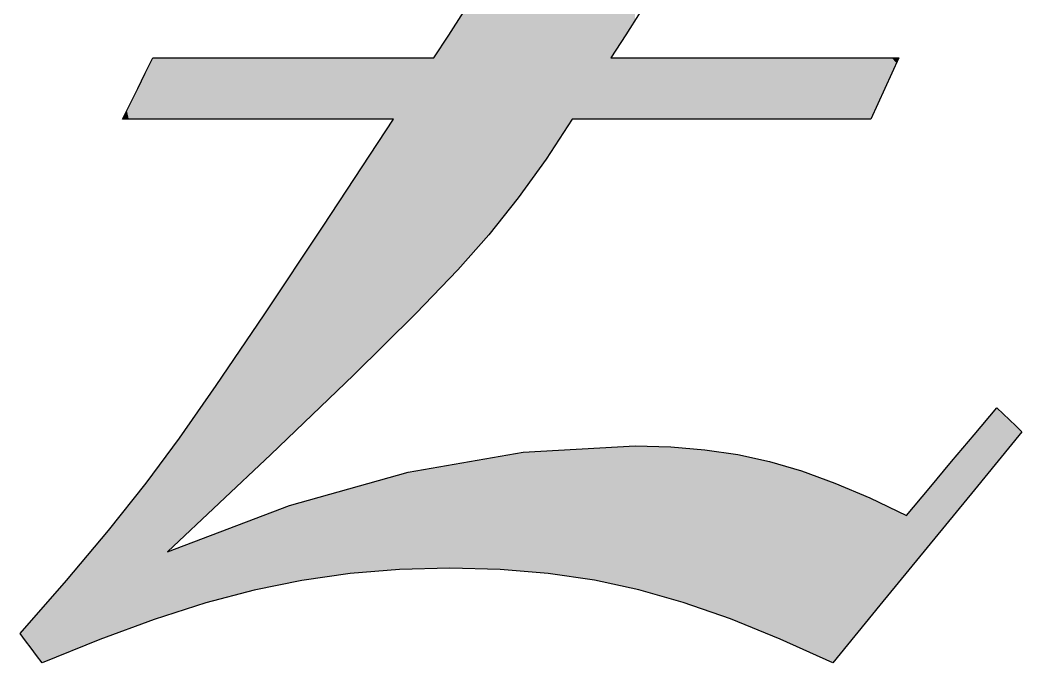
# Model space of a CAD drawing. Extents: x 71.7 to 141.5, y 142.1 to 180.9.
# Drawn here: x 103.2 to 114.95, y 166.09 to 173.63 of the extents above; entities that cross this region are included whole.
import ezdxf

# ---------------------------------------------------------------- set-up
doc = ezdxf.new("R2010")
doc.units = 0
doc.layers.add('SVG8', color=7, linetype='CONTINUOUS')

# ---------------------------------------------------------------- blocks, each defined once
blk = doc.blocks.new('*U4')
at = {"layer": 'SVG8', "color": 7}
for points in [[(110.379, 173.583), (110.302, 176.424), (110.379, 176.51)], [(110.379, 173.583), (110.379, 176.51), (110.412, 173.634)], [(110.3, 173.457), (110.125, 176.208), (110.3, 176.422)], [(110.302, 173.46), (110.3, 176.422), (110.302, 176.424)], [(110.3, 173.457), (110.3, 176.422), (110.302, 173.46)], [(110.302, 173.46), (110.302, 176.424), (110.379, 173.583)], [(110.125, 172.469), (109.964, 176.012), (110.125, 176.208)], [(110.125, 173.192), (110.125, 176.208), (110.3, 173.457)], [(109.964, 172.469), (109.935, 175.976), (109.964, 176.012)], [(109.964, 172.469), (109.964, 176.012), (110.125, 172.469)], [(109.934, 172.469), (109.804, 175.801), (109.934, 175.975)], [(109.935, 172.469), (109.934, 175.975), (109.935, 175.976)], [(109.934, 172.469), (109.934, 175.975), (109.935, 172.469)], [(109.935, 172.469), (109.935, 175.976), (109.964, 172.469)], [(109.804, 172.469), (109.675, 175.629), (109.804, 175.801)], [(109.804, 172.469), (109.804, 175.801), (109.934, 172.469)], [(109.675, 172.469), (109.581, 175.504), (109.675, 175.629)], [(109.675, 172.469), (109.675, 175.629), (109.804, 172.469)], [(109.581, 172.327), (109.47, 175.341), (109.581, 175.504)], [(109.581, 172.327), (109.581, 175.504), (109.675, 172.469)], [(109.47, 172.157), (109.393, 175.228), (109.47, 175.341)], [(109.47, 172.157), (109.47, 175.341), (109.581, 172.327)], [(109.367, 172), (109.242, 175.008), (109.367, 175.19)], [(109.393, 172.039), (109.367, 175.19), (109.393, 175.228)], [(109.367, 172), (109.367, 175.19), (109.393, 172.039)], [(109.393, 172.039), (109.393, 175.228), (109.47, 172.157)], [(108.749, 171.184), (108.749, 175.008), (108.828, 171.282)], [(108.828, 171.282), (108.749, 175.008), (108.828, 175.008)], [(108.828, 171.282), (108.828, 175.008), (108.981, 171.475)], [(108.981, 171.475), (108.828, 175.008), (108.981, 175.008)], [(108.981, 171.475), (108.981, 175.008), (109.04, 171.549)], [(109.04, 171.549), (108.981, 175.008), (109.04, 175.008)], [(109.04, 171.549), (109.04, 175.008), (109.1, 171.632)], [(109.1, 171.632), (109.04, 175.008), (109.1, 175.008)], [(109.1, 171.632), (109.1, 175.008), (109.212, 171.787)], [(109.212, 171.787), (109.1, 175.008), (109.212, 175.008)], [(109.212, 171.787), (109.212, 175.008), (109.242, 171.828)], [(109.242, 171.828), (109.212, 175.008), (109.242, 175.008)], [(109.242, 171.828), (109.242, 175.008), (109.367, 172)], [(108.749, 171.184), (108.695, 174.174), (108.749, 174.256)], [(108.695, 171.116), (108.605, 174.037), (108.695, 174.174)], [(108.695, 171.116), (108.695, 174.174), (108.749, 171.184)], [(108.575, 170.979), (108.498, 173.873), (108.575, 173.99)], [(108.605, 171.013), (108.575, 173.99), (108.605, 174.037)], [(108.575, 170.979), (108.575, 173.99), (108.605, 171.013)], [(108.605, 171.013), (108.605, 174.037), (108.695, 171.116)], [(108.498, 170.892), (108.4, 173.724), (108.498, 173.873)], [(108.498, 170.892), (108.498, 173.873), (108.575, 170.979)], [(108.4, 170.78), (108.341, 173.633), (108.4, 173.724)], [(108.4, 170.78), (108.4, 173.724), (108.498, 170.892)], [(108.332, 170.702), (108.239, 173.479), (108.332, 173.619)], [(108.341, 170.712), (108.332, 173.619), (108.341, 173.633)], [(108.332, 170.702), (108.332, 173.619), (108.341, 170.712)], [(108.341, 170.712), (108.341, 173.633), (108.4, 170.78)], [(108.226, 170.592), (108.126, 173.307), (108.226, 173.458)], [(108.239, 170.607), (108.226, 173.458), (108.239, 173.479)], [(108.226, 170.592), (108.226, 173.458), (108.239, 170.607)], [(108.239, 170.607), (108.239, 173.479), (108.332, 170.702)], [(108.126, 170.49), (108.051, 173.192), (108.126, 173.307)], [(108.126, 170.49), (108.126, 173.307), (108.226, 170.592)], [(104.757, 172.469), (104.68, 173.035), (104.757, 173.192)], [(104.757, 172.469), (104.757, 173.192), (104.773, 172.469)], [(104.773, 172.469), (104.757, 173.192), (104.773, 173.192)], [(104.773, 172.469), (104.773, 173.192), (104.78, 172.469)], [(104.78, 172.469), (104.773, 173.192), (104.78, 173.192)], [(104.78, 172.469), (104.78, 173.192), (104.93, 172.469)], [(104.93, 172.469), (104.78, 173.192), (104.93, 173.192)], [(104.93, 172.469), (104.93, 173.192), (105.069, 172.469)], [(105.069, 172.469), (104.93, 173.192), (105.069, 173.192)], [(105.069, 172.469), (105.069, 173.192), (105.071, 172.469)], [(105.071, 172.469), (105.069, 173.192), (105.071, 173.192)], [(105.071, 172.469), (105.071, 173.192), (105.085, 172.469)], [(105.085, 172.469), (105.071, 173.192), (105.085, 173.192)], [(105.085, 172.469), (105.085, 173.192), (105.195, 172.469)], [(105.195, 172.469), (105.085, 173.192), (105.195, 173.192)], [(105.195, 172.469), (105.195, 173.192), (105.27, 172.469)], [(105.27, 172.469), (105.195, 173.192), (105.27, 173.192)], [(105.27, 172.469), (105.27, 173.192), (105.361, 172.469)], [(105.361, 172.469), (105.27, 173.192), (105.361, 173.192)], [(105.361, 172.469), (105.361, 173.192), (105.377, 172.469)], [(105.377, 172.469), (105.361, 173.192), (105.377, 173.192)], [(105.377, 172.469), (105.377, 173.192), (105.391, 172.469)], [(105.391, 172.469), (105.377, 173.192), (105.391, 173.192)], [(105.391, 172.469), (105.391, 173.192), (105.453, 172.469)], [(105.453, 172.469), (105.391, 173.192), (105.453, 173.192)], [(105.453, 172.469), (105.453, 173.192), (105.499, 172.469)], [(105.499, 172.469), (105.453, 173.192), (105.499, 173.192)], [(105.499, 172.469), (105.499, 173.192), (105.544, 172.469)], [(105.544, 172.469), (105.499, 173.192), (105.544, 173.192)], [(105.544, 172.469), (105.544, 173.192), (105.58, 172.469)], [(105.58, 172.469), (105.544, 173.192), (105.58, 173.192)], [(105.58, 172.469), (105.58, 173.192), (105.636, 172.469)], [(105.636, 172.469), (105.58, 173.192), (105.636, 173.192)], [(105.636, 172.469), (105.636, 173.192), (105.689, 172.469)], [(105.689, 172.469), (105.636, 173.192), (105.689, 173.192)], [(105.689, 172.469), (105.689, 173.192), (105.784, 172.469)], [(105.784, 172.469), (105.689, 173.192), (105.784, 173.192)], [(105.784, 172.469), (105.784, 173.192), (105.946, 172.469)], [(105.946, 172.469), (105.784, 173.192), (105.946, 173.192)], [(105.946, 172.469), (105.946, 173.192), (105.989, 172.469)], [(105.989, 172.469), (105.946, 173.192), (105.989, 173.192)], [(105.989, 172.469), (105.989, 173.192), (106.06, 172.469)], [(106.06, 172.469), (105.989, 173.192), (106.06, 173.192)], [(106.06, 172.469), (106.06, 173.192), (106.138, 172.469)], [(106.138, 172.469), (106.06, 173.192), (106.138, 173.192)], [(106.138, 172.469), (106.138, 173.192), (106.139, 172.469)], [(106.139, 172.469), (106.138, 173.192), (106.139, 173.192)], [(106.139, 172.469), (106.139, 173.192), (106.151, 172.469)], [(106.151, 172.469), (106.139, 173.192), (106.151, 173.192)], [(106.151, 172.469), (106.151, 173.192), (106.308, 172.469)], [(106.308, 172.469), (106.151, 173.192), (106.308, 173.192)], [(106.308, 172.469), (106.308, 173.192), (106.359, 172.469)], [(106.359, 172.469), (106.308, 173.192), (106.359, 173.192)], [(106.359, 172.469), (106.359, 173.192), (106.404, 172.469)], [(106.404, 172.469), (106.359, 173.192), (106.404, 173.192)], [(106.404, 172.469), (106.404, 173.192), (106.492, 172.469)], [(106.492, 172.469), (106.404, 173.192), (106.492, 173.192)], [(106.492, 172.469), (106.492, 173.192), (106.503, 172.469)], [(106.503, 172.469), (106.492, 173.192), (106.503, 173.192)], [(106.503, 172.469), (106.503, 173.192), (106.537, 172.469)], [(106.537, 172.469), (106.503, 173.192), (106.537, 173.192)], [(106.537, 172.469), (106.537, 173.192), (106.753, 172.469)], [(106.753, 172.469), (106.537, 173.192), (106.753, 173.192)], [(106.753, 172.469), (106.753, 173.192), (106.783, 172.469)], [(106.783, 172.469), (106.753, 173.192), (106.783, 173.192)], [(106.783, 172.469), (106.783, 173.192), (106.808, 172.469)], [(106.808, 172.469), (106.783, 173.192), (106.808, 173.192)], [(106.808, 172.469), (106.808, 173.192), (106.905, 172.469)], [(106.905, 172.469), (106.808, 173.192), (106.905, 173.192)], [(106.905, 172.469), (106.905, 173.192), (107.009, 172.469)], [(107.009, 172.469), (106.905, 173.192), (107.009, 173.192)], [(107.009, 172.469), (107.009, 173.192), (107.071, 172.469)], [(107.071, 172.469), (107.009, 173.192), (107.071, 173.192)], [(107.071, 172.469), (107.071, 173.192), (107.108, 172.469)], [(107.108, 172.469), (107.071, 173.192), (107.108, 173.192)], [(107.108, 172.469), (107.108, 173.192), (107.228, 172.469)], [(107.228, 172.469), (107.108, 173.192), (107.228, 173.192)], [(107.228, 172.469), (107.228, 173.192), (107.228, 172.469)], [(107.228, 172.469), (107.228, 173.192), (107.228, 173.192)], [(107.228, 172.469), (107.228, 173.192), (107.439, 172.469)], [(107.439, 172.469), (107.228, 173.192), (107.439, 173.192)], [(107.439, 172.469), (107.439, 173.192), (107.47, 172.469)], [(107.47, 172.469), (107.439, 173.192), (107.47, 173.192)], [(107.47, 172.469), (107.47, 173.192), (107.577, 172.469)], [(107.577, 172.469), (107.47, 173.192), (107.577, 173.192)], [(107.577, 169.933), (107.577, 173.192), (107.649, 170.005)], [(107.649, 170.005), (107.577, 173.192), (107.649, 173.192)], [(107.649, 170.005), (107.649, 173.192), (107.667, 170.022)], [(107.667, 170.022), (107.649, 173.192), (107.667, 173.192)], [(107.667, 170.022), (107.667, 173.192), (107.749, 170.103)], [(107.749, 170.103), (107.667, 173.192), (107.749, 173.192)], [(107.749, 170.103), (107.749, 173.192), (107.839, 170.192)], [(107.839, 170.192), (107.749, 173.192), (107.839, 173.192)], [(107.839, 170.192), (107.839, 173.192), (107.879, 170.233)], [(107.879, 170.233), (107.839, 173.192), (107.879, 173.192)], [(107.879, 170.233), (107.879, 173.192), (108.001, 170.359)], [(108.001, 170.359), (107.879, 173.192), (108.001, 173.192)], [(108.001, 170.359), (108.001, 173.192), (108.051, 170.412)], [(108.051, 170.412), (108.001, 173.192), (108.051, 173.192)], [(108.051, 170.412), (108.051, 173.192), (108.126, 170.49)], [(110.125, 172.469), (110.125, 173.192), (110.3, 172.469)], [(110.3, 172.469), (110.125, 173.192), (110.3, 173.192)], [(110.3, 172.469), (110.3, 173.192), (110.302, 172.469)], [(110.302, 172.469), (110.3, 173.192), (110.302, 173.192)], [(110.302, 172.469), (110.302, 173.192), (110.379, 172.469)], [(110.379, 172.469), (110.302, 173.192), (110.379, 173.192)], [(110.379, 172.469), (110.379, 173.192), (110.412, 172.469)], [(110.412, 172.469), (110.379, 173.192), (110.412, 173.192)], [(110.412, 172.469), (110.412, 173.192), (110.454, 172.469)], [(110.454, 172.469), (110.412, 173.192), (110.454, 173.192)], [(110.454, 172.469), (110.454, 173.192), (110.464, 172.469)], [(110.464, 172.469), (110.454, 173.192), (110.464, 173.192)], [(110.464, 172.469), (110.464, 173.192), (110.471, 172.469)], [(110.471, 172.469), (110.464, 173.192), (110.471, 173.192)], [(110.471, 172.469), (110.471, 173.192), (110.55, 172.469)], [(110.55, 172.469), (110.471, 173.192), (110.55, 173.192)], [(110.55, 172.469), (110.55, 173.192), (110.633, 172.469)], [(110.633, 172.469), (110.55, 173.192), (110.633, 173.192)], [(110.633, 172.469), (110.633, 173.192), (110.679, 172.469)], [(110.679, 172.469), (110.633, 173.192), (110.679, 173.192)], [(110.679, 172.469), (110.679, 173.192), (110.788, 172.469)], [(110.788, 172.469), (110.679, 173.192), (110.788, 173.192)], [(110.788, 172.469), (110.788, 173.192), (110.829, 172.469)], [(110.829, 172.469), (110.788, 173.192), (110.829, 173.192)], [(110.829, 172.469), (110.829, 173.192), (110.939, 172.469)], [(110.939, 172.469), (110.829, 173.192), (110.939, 173.192)], [(110.939, 172.469), (110.939, 173.192), (110.949, 172.469)], [(110.949, 172.469), (110.939, 173.192), (110.949, 173.192)], [(110.949, 172.469), (110.949, 173.192), (110.969, 172.469)], [(110.969, 172.469), (110.949, 173.192), (110.969, 173.192)], [(110.969, 172.469), (110.969, 173.192), (110.976, 172.469)], [(110.976, 172.469), (110.969, 173.192), (110.976, 173.192)], [(110.976, 172.469), (110.976, 173.192), (111.23, 172.469)], [(111.23, 172.469), (110.976, 173.192), (111.23, 173.192)], [(111.23, 172.469), (111.23, 173.192), (111.247, 172.469)], [(111.247, 172.469), (111.23, 173.192), (111.247, 173.192)], [(111.247, 172.469), (111.247, 173.192), (111.257, 172.469)], [(111.257, 172.469), (111.247, 173.192), (111.257, 173.192)], [(111.257, 172.469), (111.257, 173.192), (111.425, 172.469)], [(111.425, 172.469), (111.257, 173.192), (111.425, 173.192)], [(111.425, 172.469), (111.425, 173.192), (111.431, 172.469)], [(111.431, 172.469), (111.425, 173.192), (111.431, 173.192)], [(111.431, 172.469), (111.431, 173.192), (111.513, 172.469)], [(111.513, 172.469), (111.431, 173.192), (111.513, 173.192)], [(111.513, 172.469), (111.513, 173.192), (111.529, 172.469)], [(111.529, 172.469), (111.513, 173.192), (111.529, 173.192)], [(111.529, 172.469), (111.529, 173.192), (111.6, 172.469)], [(111.6, 172.469), (111.529, 173.192), (111.6, 173.192)], [(111.6, 172.469), (111.6, 173.192), (111.616, 172.469)], [(111.616, 172.469), (111.6, 173.192), (111.616, 173.192)], [(111.616, 172.469), (111.616, 173.192), (111.813, 172.469)], [(111.813, 172.469), (111.616, 173.192), (111.813, 173.192)], [(111.813, 172.469), (111.813, 173.192), (111.906, 172.469)], [(111.906, 172.469), (111.813, 173.192), (111.906, 173.192)], [(111.906, 172.469), (111.906, 173.192), (111.908, 172.469)], [(111.908, 172.469), (111.906, 173.192), (111.908, 173.192)], [(111.908, 172.469), (111.908, 173.192), (111.987, 172.469)], [(111.987, 172.469), (111.908, 173.192), (111.987, 173.192)], [(111.987, 172.469), (111.987, 173.192), (112.001, 172.469)], [(112.001, 172.469), (111.987, 173.192), (112.001, 173.192)], [(112.001, 172.469), (112.001, 173.192), (112.045, 172.469)], [(112.045, 172.469), (112.001, 173.192), (112.045, 173.192)], [(112.045, 172.469), (112.045, 173.192), (112.113, 172.469)], [(112.113, 172.469), (112.045, 173.192), (112.113, 173.192)], [(112.113, 172.469), (112.113, 173.192), (112.131, 172.469)], [(112.131, 172.469), (112.113, 173.192), (112.131, 173.192)], [(112.131, 172.469), (112.131, 173.192), (112.3, 172.469)], [(112.3, 172.469), (112.131, 173.192), (112.3, 173.192)], [(112.3, 172.469), (112.3, 173.192), (112.361, 172.469)], [(112.361, 172.469), (112.3, 173.192), (112.361, 173.192)], [(112.361, 172.469), (112.361, 173.192), (112.381, 172.469)], [(112.381, 172.469), (112.361, 173.192), (112.381, 173.192)], [(112.381, 172.469), (112.381, 173.192), (112.411, 172.469)], [(112.411, 172.469), (112.381, 173.192), (112.411, 173.192)], [(112.411, 172.469), (112.411, 173.192), (112.618, 172.469)], [(112.618, 172.469), (112.411, 173.192), (112.618, 173.192)], [(112.618, 172.469), (112.618, 173.192), (112.657, 172.469)], [(112.657, 172.469), (112.618, 173.192), (112.657, 173.192)], [(112.657, 172.469), (112.657, 173.192), (112.658, 172.469)], [(112.658, 172.469), (112.657, 173.192), (112.658, 173.192)], [(112.658, 172.469), (112.658, 173.192), (112.728, 172.469)], [(112.728, 172.469), (112.658, 173.192), (112.728, 173.192)], [(112.728, 172.469), (112.728, 173.192), (112.753, 172.469)], [(112.753, 172.469), (112.728, 173.192), (112.753, 173.192)], [(112.753, 172.469), (112.753, 173.192), (112.793, 172.469)], [(112.793, 172.469), (112.753, 173.192), (112.793, 173.192)], [(112.793, 172.469), (112.793, 173.192), (112.833, 172.469)], [(112.833, 172.469), (112.793, 173.192), (112.833, 173.192)], [(112.833, 172.469), (112.833, 173.192), (112.876, 172.469)], [(112.876, 172.469), (112.833, 173.192), (112.876, 173.192)], [(112.876, 172.469), (112.876, 173.192), (113.109, 172.469)], [(113.109, 172.469), (112.876, 173.192), (113.109, 173.192)], [(113.109, 172.469), (113.109, 173.192), (113.163, 172.469)], [(113.163, 172.469), (113.109, 173.192), (113.163, 173.192)], [(113.163, 172.469), (113.163, 173.192), (113.175, 172.469)], [(113.175, 172.469), (113.163, 173.192), (113.175, 173.192)], [(113.175, 172.469), (113.175, 173.192), (113.223, 172.575)], [(113.223, 172.575), (113.175, 173.192), (113.223, 173.192)], [(113.223, 172.575), (113.223, 173.192), (113.257, 172.65)], [(113.257, 172.65), (113.223, 173.192), (113.257, 173.192)], [(113.257, 172.65), (113.257, 173.192), (113.282, 172.707)], [(113.282, 172.707), (113.257, 173.192), (113.282, 173.192)], [(113.282, 172.707), (113.282, 173.192), (113.338, 172.831)], [(113.338, 172.831), (113.282, 173.192), (113.338, 173.192)], [(113.338, 172.831), (113.338, 173.192), (113.419, 173.008)], [(113.419, 173.008), (113.338, 173.192), (113.419, 173.192)], [(113.419, 173.008), (113.419, 173.192), (113.42, 173.011)], [(113.42, 173.011), (113.419, 173.192), (113.42, 173.192)], [(113.42, 173.011), (113.42, 173.192), (113.474, 173.129)], [(113.474, 173.129), (113.42, 173.192), (113.474, 173.192)], [(113.474, 173.129), (113.474, 173.192), (113.499, 173.185)], [(113.499, 173.185), (113.474, 173.192), (113.499, 173.192)], [(113.499, 173.185), (113.499, 173.192), (113.502, 173.192)], [(104.668, 172.469), (104.579, 172.831), (104.668, 173.011)], [(104.68, 172.469), (104.668, 173.011), (104.68, 173.035)], [(104.668, 172.469), (104.668, 173.011), (104.68, 172.469)], [(104.68, 172.469), (104.68, 173.035), (104.757, 172.469)], [(104.579, 172.469), (104.49, 172.65), (104.579, 172.831)], [(104.579, 172.469), (104.579, 172.831), (104.668, 172.469)], [(104.474, 172.469), (104.452, 172.575), (104.474, 172.618)], [(104.49, 172.469), (104.474, 172.618), (104.49, 172.65)], [(104.474, 172.469), (104.474, 172.618), (104.49, 172.469)], [(104.49, 172.469), (104.49, 172.65), (104.579, 172.469)], [(104.452, 172.469), (104.4, 172.469), (104.452, 172.575)], [(104.452, 172.469), (104.452, 172.575), (104.474, 172.469)], [(107.577, 169.933), (107.47, 172.306), (107.577, 172.469)], [(107.439, 169.797), (107.228, 171.939), (107.439, 172.259)], [(107.47, 169.827), (107.439, 172.259), (107.47, 172.306)], [(107.439, 169.797), (107.439, 172.259), (107.47, 169.827)], [(107.47, 169.827), (107.47, 172.306), (107.577, 169.933)], [(107.228, 169.588), (107.108, 171.756), (107.228, 171.939)], [(107.228, 169.588), (107.228, 171.939), (107.228, 169.588)], [(107.228, 169.588), (107.228, 171.939), (107.228, 171.939)], [(107.228, 169.588), (107.228, 171.939), (107.439, 169.797)], [(107.071, 169.434), (107.009, 171.607), (107.071, 171.7)], [(107.108, 169.47), (107.071, 171.7), (107.108, 171.756)], [(107.071, 169.434), (107.071, 171.7), (107.108, 169.47)], [(107.108, 169.47), (107.108, 171.756), (107.228, 169.588)], [(107.009, 169.375), (106.905, 171.449), (107.009, 171.607)], [(107.009, 169.375), (107.009, 171.607), (107.071, 169.434)], [(106.905, 169.275), (106.808, 171.301), (106.905, 171.449)], [(106.905, 169.275), (106.905, 171.449), (107.009, 169.375)], [(106.808, 169.181), (106.783, 171.263), (106.808, 171.301)], [(106.808, 169.181), (106.808, 171.301), (106.905, 169.275)], [(106.753, 169.129), (106.537, 170.894), (106.753, 171.217)], [(106.783, 169.158), (106.753, 171.217), (106.783, 171.263)], [(106.753, 169.129), (106.753, 171.217), (106.783, 169.158)], [(106.783, 169.158), (106.783, 171.263), (106.808, 169.181)], [(106.492, 168.878), (106.404, 170.694), (106.492, 170.826)], [(106.503, 168.888), (106.492, 170.826), (106.503, 170.842)], [(106.492, 168.878), (106.492, 170.826), (106.503, 168.888)], [(106.537, 168.921), (106.503, 170.842), (106.537, 170.894)], [(106.503, 168.888), (106.503, 170.842), (106.537, 168.921)], [(106.537, 168.921), (106.537, 170.894), (106.753, 169.129)], [(106.359, 168.75), (106.308, 170.549), (106.359, 170.626)], [(106.404, 168.793), (106.359, 170.626), (106.404, 170.694)], [(106.359, 168.75), (106.359, 170.626), (106.404, 168.793)], [(106.404, 168.793), (106.404, 170.694), (106.492, 168.878)], [(106.308, 168.7), (106.151, 170.313), (106.308, 170.549)], [(106.308, 168.7), (106.308, 170.549), (106.359, 168.75)], [(106.138, 168.537), (106.06, 170.177), (106.138, 170.294)], [(106.139, 168.539), (106.138, 170.294), (106.139, 170.296)], [(106.138, 168.537), (106.138, 170.294), (106.139, 168.539)], [(106.151, 168.549), (106.139, 170.296), (106.151, 170.313)], [(106.139, 168.539), (106.139, 170.296), (106.151, 168.549)], [(106.151, 168.549), (106.151, 170.313), (106.308, 168.7)], [(106.06, 168.463), (105.989, 170.072), (106.06, 170.177)], [(106.06, 168.463), (106.06, 170.177), (106.138, 168.537)], [(105.946, 168.356), (105.784, 169.769), (105.946, 170.009)], [(105.989, 168.396), (105.946, 170.009), (105.989, 170.072)], [(105.946, 168.356), (105.946, 170.009), (105.989, 168.396)], [(105.989, 168.396), (105.989, 170.072), (106.06, 168.463)], [(105.784, 168.202), (105.689, 169.629), (105.784, 169.769)], [(105.784, 168.202), (105.784, 169.769), (105.946, 168.356)], [(105.636, 168.062), (105.58, 169.469), (105.636, 169.55)], [(105.689, 168.112), (105.636, 169.55), (105.689, 169.629)], [(105.636, 168.062), (105.636, 169.55), (105.689, 168.112)], [(105.689, 168.112), (105.689, 169.629), (105.784, 168.202)], [(105.544, 167.975), (105.499, 169.348), (105.544, 169.415)], [(105.58, 168.01), (105.544, 169.415), (105.58, 169.469)], [(105.544, 167.975), (105.544, 169.415), (105.58, 168.01)], [(105.58, 168.01), (105.58, 169.469), (105.636, 168.062)], [(105.499, 167.932), (105.453, 169.282), (105.499, 169.348)], [(105.499, 167.932), (105.499, 169.348), (105.544, 167.975)], [(105.377, 167.817), (105.361, 169.15), (105.377, 169.173)], [(105.391, 167.83), (105.377, 169.173), (105.391, 169.193)], [(105.377, 167.817), (105.377, 169.173), (105.391, 167.83)], [(105.453, 167.889), (105.391, 169.193), (105.453, 169.282)], [(105.391, 167.83), (105.391, 169.193), (105.453, 167.889)], [(105.453, 167.889), (105.453, 169.282), (105.499, 167.932)], [(105.361, 167.802), (105.27, 169.018), (105.361, 169.15)], [(105.361, 167.802), (105.361, 169.15), (105.377, 167.817)], [(114.649, 168.439), (114.528, 168.937), (114.649, 169.082)], [(114.653, 168.443), (114.649, 169.082), (114.653, 169.086)], [(114.649, 168.439), (114.649, 169.082), (114.653, 168.443)], [(114.653, 168.443), (114.653, 169.086), (114.724, 168.53)], [(114.724, 168.53), (114.653, 169.086), (114.724, 169.018)], [(105.27, 167.715), (105.195, 168.911), (105.27, 169.018)], [(105.27, 167.715), (105.27, 169.018), (105.361, 167.802)], [(114.528, 168.291), (114.41, 168.796), (114.528, 168.937)], [(114.528, 168.291), (114.528, 168.937), (114.649, 168.439)], [(114.724, 168.53), (114.724, 169.018), (114.727, 168.533)], [(114.727, 168.533), (114.724, 169.018), (114.727, 169.015)], [(114.727, 168.533), (114.727, 169.015), (114.798, 168.62)], [(114.798, 168.62), (114.727, 169.015), (114.798, 168.946)], [(114.798, 168.62), (114.798, 168.946), (114.8, 168.623)], [(114.8, 168.623), (114.798, 168.946), (114.8, 168.944)], [(114.8, 168.623), (114.8, 168.944), (114.873, 168.711)], [(114.873, 168.711), (114.8, 168.944), (114.873, 168.874)], [(105.195, 167.644), (105.085, 168.753), (105.195, 168.911)], [(105.195, 167.644), (105.195, 168.911), (105.27, 167.715)], [(114.873, 168.711), (114.873, 168.874), (114.874, 168.713)], [(114.874, 168.713), (114.873, 168.874), (114.874, 168.873)], [(114.874, 168.713), (114.874, 168.873), (114.947, 168.802)], [(105.069, 167.526), (104.93, 168.542), (105.069, 168.73)], [(105.071, 167.527), (105.069, 168.73), (105.071, 168.733)], [(105.069, 167.526), (105.069, 168.73), (105.071, 167.527)], [(105.085, 167.541), (105.071, 168.733), (105.085, 168.753)], [(105.071, 167.527), (105.071, 168.733), (105.085, 167.541)], [(105.085, 167.541), (105.085, 168.753), (105.195, 167.644)], [(114.388, 168.12), (114.316, 168.684), (114.388, 168.77)], [(114.392, 168.125), (114.388, 168.77), (114.392, 168.775)], [(114.388, 168.12), (114.388, 168.77), (114.392, 168.125)], [(114.41, 168.147), (114.392, 168.775), (114.41, 168.796)], [(114.392, 168.125), (114.392, 168.775), (114.41, 168.147)], [(114.41, 168.147), (114.41, 168.796), (114.528, 168.291)], [(109.47, 167.131), (109.393, 168.581), (109.47, 168.585)], [(109.581, 167.115), (109.47, 168.585), (109.581, 168.592)], [(109.47, 167.131), (109.47, 168.585), (109.581, 167.115)], [(109.675, 167.101), (109.581, 168.592), (109.675, 168.597)], [(109.581, 167.115), (109.581, 168.592), (109.675, 167.101)], [(109.804, 167.082), (109.675, 168.597), (109.804, 168.605)], [(109.675, 167.101), (109.675, 168.597), (109.804, 167.082)], [(109.934, 167.063), (109.804, 168.605), (109.934, 168.613)], [(109.804, 167.082), (109.804, 168.605), (109.934, 167.063)], [(109.934, 167.063), (109.934, 168.613), (109.935, 167.063)], [(109.935, 167.063), (109.934, 168.613), (109.935, 168.613)], [(109.964, 167.057), (109.935, 168.613), (109.964, 168.614)], [(109.935, 167.063), (109.935, 168.613), (109.964, 167.057)], [(110.125, 167.022), (109.964, 168.614), (110.125, 168.624)], [(109.964, 167.057), (109.964, 168.614), (110.125, 167.022)], [(110.3, 166.985), (110.125, 168.624), (110.3, 168.634)], [(110.125, 167.022), (110.125, 168.624), (110.3, 166.985)], [(110.302, 166.984), (110.3, 168.634), (110.302, 168.635)], [(110.3, 166.985), (110.3, 168.634), (110.302, 166.984)], [(110.379, 166.968), (110.302, 168.635), (110.379, 168.639)], [(110.302, 166.984), (110.302, 168.635), (110.379, 166.968)], [(110.412, 166.961), (110.379, 168.639), (110.412, 168.641)], [(110.379, 166.968), (110.379, 168.639), (110.412, 166.961)], [(110.412, 166.961), (110.412, 168.641), (110.454, 166.952)], [(110.454, 166.952), (110.412, 168.641), (110.454, 168.64)], [(110.454, 166.952), (110.454, 168.64), (110.464, 166.949)], [(110.464, 166.949), (110.454, 168.64), (110.464, 168.64)], [(110.464, 166.949), (110.464, 168.64), (110.471, 166.947)], [(110.471, 166.947), (110.464, 168.64), (110.471, 168.639)], [(110.471, 166.947), (110.471, 168.639), (110.55, 166.924)], [(110.55, 166.924), (110.471, 168.639), (110.55, 168.637)], [(110.55, 166.924), (110.55, 168.637), (110.633, 166.901)], [(110.633, 166.901), (110.55, 168.637), (110.633, 168.635)], [(110.633, 166.901), (110.633, 168.635), (110.679, 166.888)], [(110.679, 166.888), (110.633, 168.635), (110.679, 168.634)], [(110.679, 166.888), (110.679, 168.634), (110.788, 166.856)], [(110.788, 166.856), (110.679, 168.634), (110.788, 168.631)], [(110.788, 166.856), (110.788, 168.631), (110.829, 166.845)], [(110.829, 166.845), (110.788, 168.631), (110.829, 168.629)], [(110.829, 166.845), (110.829, 168.629), (110.939, 166.813)], [(110.939, 166.813), (110.829, 168.629), (110.939, 168.62)], [(110.939, 166.813), (110.939, 168.62), (110.949, 166.81)], [(110.949, 166.81), (110.939, 168.62), (110.949, 168.619)], [(110.949, 166.81), (110.949, 168.619), (110.969, 166.805)], [(110.969, 166.805), (110.949, 168.619), (110.969, 168.617)], [(110.969, 166.805), (110.969, 168.617), (110.976, 166.803)], [(110.976, 166.803), (110.969, 168.617), (110.976, 168.616)], [(110.976, 166.803), (110.976, 168.616), (111.23, 166.714)], [(111.23, 166.714), (110.976, 168.616), (111.23, 168.594)], [(111.23, 166.714), (111.23, 168.594), (111.247, 166.708)], [(111.247, 166.708), (111.23, 168.594), (111.247, 168.592)], [(111.247, 166.708), (111.247, 168.592), (111.257, 166.705)], [(111.257, 166.705), (111.247, 168.592), (111.257, 168.59)], [(111.257, 166.705), (111.257, 168.59), (111.425, 166.646)], [(111.425, 166.646), (111.257, 168.59), (111.425, 168.565)], [(114.316, 168.032), (114.222, 168.572), (114.316, 168.684)], [(114.316, 168.032), (114.316, 168.684), (114.388, 168.12)], [(104.93, 166.654), (104.78, 168.338), (104.93, 168.542)], [(104.93, 167.394), (104.93, 168.542), (105.069, 167.526)], [(108.575, 167.197), (108.498, 168.459), (108.575, 168.472)], [(108.605, 167.196), (108.575, 168.472), (108.605, 168.477)], [(108.575, 167.197), (108.575, 168.472), (108.605, 167.196)], [(108.695, 167.193), (108.605, 168.477), (108.695, 168.493)], [(108.605, 167.196), (108.605, 168.477), (108.695, 167.193)], [(108.749, 167.192), (108.695, 168.493), (108.749, 168.502)], [(108.695, 167.193), (108.695, 168.493), (108.749, 167.192)], [(108.828, 167.19), (108.749, 168.502), (108.828, 168.516)], [(108.749, 167.192), (108.749, 168.502), (108.828, 167.19)], [(108.981, 167.177), (108.828, 168.516), (108.981, 168.543)], [(108.828, 167.19), (108.828, 168.516), (108.981, 167.177)], [(109.04, 167.172), (108.981, 168.543), (109.04, 168.553)], [(108.981, 167.177), (108.981, 168.543), (109.04, 167.172)], [(109.1, 167.167), (109.04, 168.553), (109.1, 168.563)], [(109.04, 167.172), (109.04, 168.553), (109.1, 167.167)], [(109.212, 167.157), (109.1, 168.563), (109.212, 168.57)], [(109.1, 167.167), (109.1, 168.563), (109.212, 167.157)], [(109.242, 167.155), (109.212, 168.57), (109.242, 168.572)], [(109.212, 167.157), (109.212, 168.57), (109.242, 167.155)], [(109.367, 167.144), (109.242, 168.572), (109.367, 168.579)], [(109.242, 167.155), (109.242, 168.572), (109.367, 167.144)], [(109.393, 167.142), (109.367, 168.579), (109.393, 168.581)], [(109.367, 167.144), (109.367, 168.579), (109.393, 167.142)], [(109.393, 167.142), (109.393, 168.581), (109.47, 167.131)], [(111.425, 166.646), (111.425, 168.565), (111.431, 166.644)], [(111.431, 166.644), (111.425, 168.565), (111.431, 168.564)], [(111.431, 166.644), (111.431, 168.564), (111.513, 166.616)], [(111.513, 166.616), (111.431, 168.564), (111.513, 168.551)], [(111.513, 166.616), (111.513, 168.551), (111.529, 166.61)], [(111.529, 166.61), (111.513, 168.551), (111.529, 168.549)], [(111.529, 166.61), (111.529, 168.549), (111.6, 166.581)], [(111.6, 166.581), (111.529, 168.549), (111.6, 168.538)], [(111.6, 166.581), (111.6, 168.538), (111.616, 166.574)], [(111.616, 166.574), (111.6, 168.538), (111.616, 168.536)], [(111.616, 166.574), (111.616, 168.536), (111.813, 166.495)], [(111.813, 166.495), (111.616, 168.536), (111.813, 168.492)], [(111.813, 166.495), (111.813, 168.492), (111.906, 166.457)], [(111.906, 166.457), (111.813, 168.492), (111.906, 168.472)], [(111.906, 166.457), (111.906, 168.472), (111.908, 166.456)], [(111.908, 166.456), (111.906, 168.472), (111.908, 168.471)], [(111.908, 166.456), (111.908, 168.471), (111.987, 166.424)], [(111.987, 166.424), (111.908, 168.471), (111.987, 168.454)], [(114.143, 167.82), (114.128, 168.46), (114.143, 168.478)], [(114.222, 167.917), (114.143, 168.478), (114.222, 168.572)], [(114.143, 167.82), (114.143, 168.478), (114.222, 167.917)], [(114.222, 167.917), (114.222, 168.572), (114.316, 168.032)], [(107.879, 167.196), (107.839, 168.345), (107.879, 168.352)], [(108.001, 167.199), (107.879, 168.352), (108.001, 168.373)], [(107.879, 167.196), (107.879, 168.352), (108.001, 167.199)], [(108.051, 167.2), (108.001, 168.373), (108.051, 168.381)], [(108.001, 167.199), (108.001, 168.373), (108.051, 167.2)], [(108.126, 167.202), (108.051, 168.381), (108.126, 168.395)], [(108.051, 167.2), (108.051, 168.381), (108.126, 167.202)], [(108.226, 167.205), (108.126, 168.395), (108.226, 168.412)], [(108.126, 167.202), (108.126, 168.395), (108.226, 167.205)], [(108.239, 167.206), (108.226, 168.412), (108.239, 168.414)], [(108.226, 167.205), (108.226, 168.412), (108.239, 167.206)], [(108.332, 167.203), (108.239, 168.414), (108.332, 168.43)], [(108.239, 167.206), (108.239, 168.414), (108.332, 167.203)], [(108.341, 167.203), (108.332, 168.43), (108.341, 168.432)], [(108.332, 167.203), (108.332, 168.43), (108.341, 167.203)], [(108.4, 167.201), (108.341, 168.432), (108.4, 168.442)], [(108.341, 167.203), (108.341, 168.432), (108.4, 167.201)], [(108.498, 167.199), (108.4, 168.442), (108.498, 168.459)], [(108.4, 167.201), (108.4, 168.442), (108.498, 167.199)], [(108.498, 167.199), (108.498, 168.459), (108.575, 167.197)], [(111.987, 166.424), (111.987, 168.454), (112.001, 166.419)], [(112.001, 166.419), (111.987, 168.454), (112.001, 168.45)], [(112.001, 166.419), (112.001, 168.45), (112.045, 166.401)], [(112.045, 166.401), (112.001, 168.45), (112.045, 168.437)], [(112.045, 166.401), (112.045, 168.437), (112.113, 166.373)], [(112.113, 166.373), (112.045, 168.437), (112.113, 168.417)], [(112.113, 166.373), (112.113, 168.417), (112.131, 166.365)], [(112.131, 166.365), (112.113, 168.417), (112.131, 168.411)], [(112.131, 166.365), (112.131, 168.411), (112.3, 166.288)], [(112.3, 166.288), (112.131, 168.411), (112.3, 168.361)], [(112.3, 166.288), (112.3, 168.361), (112.361, 166.26)], [(112.361, 166.26), (112.3, 168.361), (112.361, 168.344)], [(114.123, 167.796), (114.034, 168.348), (114.123, 168.454)], [(114.128, 167.802), (114.123, 168.454), (114.128, 168.46)], [(114.123, 167.796), (114.123, 168.454), (114.128, 167.802)], [(114.128, 167.802), (114.128, 168.46), (114.143, 167.82)], [(104.757, 166.598), (104.68, 168.203), (104.757, 168.308)], [(104.773, 166.604), (104.757, 168.308), (104.773, 168.329)], [(104.757, 166.598), (104.757, 168.308), (104.773, 166.604)], [(104.78, 166.606), (104.773, 168.329), (104.78, 168.338)], [(104.773, 166.604), (104.773, 168.329), (104.78, 166.606)], [(104.78, 166.606), (104.78, 168.338), (104.93, 166.654)], [(107.439, 167.172), (107.228, 168.183), (107.439, 168.242)], [(107.47, 167.174), (107.439, 168.242), (107.47, 168.251)], [(107.439, 167.172), (107.439, 168.242), (107.47, 167.174)], [(107.577, 167.183), (107.47, 168.251), (107.577, 168.281)], [(107.47, 167.174), (107.47, 168.251), (107.577, 167.183)], [(107.649, 167.189), (107.577, 168.281), (107.649, 168.301)], [(107.577, 167.183), (107.577, 168.281), (107.649, 167.189)], [(107.667, 167.19), (107.649, 168.301), (107.667, 168.306)], [(107.649, 167.189), (107.649, 168.301), (107.667, 167.19)], [(107.749, 167.192), (107.667, 168.306), (107.749, 168.329)], [(107.667, 167.19), (107.667, 168.306), (107.749, 167.192)], [(107.839, 167.195), (107.749, 168.329), (107.839, 168.345)], [(107.749, 167.192), (107.749, 168.329), (107.839, 167.195)], [(107.839, 167.195), (107.839, 168.345), (107.879, 167.196)], [(112.361, 166.26), (112.361, 168.344), (112.381, 166.251)], [(112.381, 166.251), (112.361, 168.344), (112.381, 168.336)], [(112.381, 166.251), (112.381, 168.336), (112.411, 166.237)], [(112.411, 166.237), (112.381, 168.336), (112.411, 168.325)], [(112.411, 166.237), (112.411, 168.325), (112.618, 166.142)], [(112.618, 166.142), (112.411, 168.325), (112.618, 168.25)], [(112.618, 166.142), (112.618, 168.25), (112.657, 166.125)], [(112.657, 166.125), (112.618, 168.25), (112.657, 168.236)], [(112.657, 166.125), (112.657, 168.236), (112.658, 166.124)], [(112.658, 166.124), (112.657, 168.236), (112.658, 168.236)], [(112.658, 166.124), (112.658, 168.236), (112.728, 166.092)], [(112.728, 166.092), (112.658, 168.236), (112.728, 168.211)], [(114.01, 167.658), (113.858, 168.138), (114.01, 168.319)], [(114.034, 167.688), (114.01, 168.319), (114.034, 168.348)], [(114.01, 167.658), (114.01, 168.319), (114.034, 167.688)], [(114.034, 167.688), (114.034, 168.348), (114.123, 167.796)], [(104.668, 166.565), (104.579, 168.076), (104.668, 168.188)], [(104.68, 166.57), (104.668, 168.188), (104.68, 168.203)], [(104.668, 166.565), (104.668, 168.188), (104.68, 166.57)], [(104.68, 166.57), (104.68, 168.203), (104.757, 166.598)], [(107.009, 167.132), (106.905, 168.093), (107.009, 168.122)], [(107.071, 167.141), (107.009, 168.122), (107.071, 168.139)], [(107.009, 167.132), (107.009, 168.122), (107.071, 167.141)], [(107.108, 167.144), (107.071, 168.139), (107.108, 168.149)], [(107.071, 167.141), (107.071, 168.139), (107.108, 167.144)], [(107.228, 167.154), (107.108, 168.149), (107.228, 168.183)], [(107.108, 167.144), (107.108, 168.149), (107.228, 167.154)], [(107.228, 167.154), (107.228, 168.183), (107.228, 167.154)], [(107.228, 167.154), (107.228, 168.183), (107.228, 168.183)], [(107.228, 167.154), (107.228, 168.183), (107.439, 167.172)], [(112.728, 166.092), (112.728, 168.211), (112.753, 166.123)], [(112.753, 166.123), (112.728, 168.211), (112.753, 168.202)], [(112.753, 166.123), (112.753, 168.202), (112.793, 166.172)], [(112.793, 166.172), (112.753, 168.202), (112.793, 168.185)], [(112.793, 166.172), (112.793, 168.185), (112.833, 166.222)], [(112.833, 166.222), (112.793, 168.185), (112.833, 168.167)], [(112.833, 166.222), (112.833, 168.167), (112.876, 166.273)], [(112.876, 166.273), (112.833, 168.167), (112.876, 168.149)], [(112.876, 166.273), (112.876, 168.149), (113.109, 166.558)], [(113.109, 166.558), (112.876, 168.149), (113.109, 168.051)], [(113.858, 167.472), (113.837, 168.113), (113.858, 168.138)], [(113.858, 167.472), (113.858, 168.138), (114.01, 167.658)], [(104.579, 166.532), (104.49, 167.963), (104.579, 168.076)], [(104.579, 166.532), (104.579, 168.076), (104.668, 166.565)], [(106.753, 167.096), (106.537, 167.989), (106.753, 168.05)], [(106.783, 167.1), (106.753, 168.05), (106.783, 168.058)], [(106.753, 167.096), (106.753, 168.05), (106.783, 167.1)], [(106.808, 167.103), (106.783, 168.058), (106.808, 168.065)], [(106.783, 167.1), (106.783, 168.058), (106.808, 167.103)], [(106.905, 167.117), (106.808, 168.065), (106.905, 168.093)], [(106.808, 167.103), (106.808, 168.065), (106.905, 167.117)], [(106.905, 167.117), (106.905, 168.093), (107.009, 167.132)], [(113.109, 166.558), (113.109, 168.051), (113.163, 166.624)], [(113.163, 166.624), (113.109, 168.051), (113.163, 168.028)], [(113.163, 166.624), (113.163, 168.028), (113.175, 166.638)], [(113.175, 166.638), (113.163, 168.028), (113.175, 168.022)], [(113.175, 166.638), (113.175, 168.022), (113.223, 166.697)], [(113.223, 166.697), (113.175, 168.022), (113.223, 167.999)], [(113.223, 166.697), (113.223, 167.999), (113.257, 166.738)], [(113.257, 166.738), (113.223, 167.999), (113.257, 167.983)], [(113.792, 167.391), (113.622, 167.856), (113.792, 168.059)], [(113.837, 167.447), (113.792, 168.059), (113.837, 168.113)], [(113.792, 167.391), (113.792, 168.059), (113.837, 167.447)], [(113.837, 167.447), (113.837, 168.113), (113.858, 167.472)], [(104.452, 166.486), (104.4, 167.851), (104.452, 167.916)], [(104.474, 166.494), (104.452, 167.916), (104.474, 167.943)], [(104.452, 166.486), (104.452, 167.916), (104.474, 166.494)], [(104.49, 166.5), (104.474, 167.943), (104.49, 167.963)], [(104.474, 166.494), (104.474, 167.943), (104.49, 166.5)], [(104.49, 166.5), (104.49, 167.963), (104.579, 166.532)], [(106.308, 167.02), (106.151, 167.86), (106.308, 167.92)], [(106.359, 167.031), (106.308, 167.92), (106.359, 167.939)], [(106.308, 167.02), (106.308, 167.92), (106.359, 167.031)], [(106.404, 167.04), (106.359, 167.939), (106.404, 167.952)], [(106.359, 167.031), (106.359, 167.939), (106.404, 167.04)], [(106.492, 167.058), (106.404, 167.952), (106.492, 167.977)], [(106.404, 167.04), (106.404, 167.952), (106.492, 167.058)], [(106.503, 167.06), (106.492, 167.977), (106.503, 167.98)], [(106.492, 167.058), (106.492, 167.977), (106.503, 167.06)], [(106.537, 167.065), (106.503, 167.98), (106.537, 167.989)], [(106.503, 167.06), (106.503, 167.98), (106.537, 167.065)], [(106.537, 167.065), (106.537, 167.989), (106.753, 167.096)], [(113.257, 166.738), (113.257, 167.983), (113.282, 166.77)], [(113.282, 166.77), (113.257, 167.983), (113.282, 167.971)], [(113.282, 166.77), (113.282, 167.971), (113.338, 166.838)], [(113.338, 166.838), (113.282, 167.971), (113.338, 167.944)], [(113.338, 166.838), (113.338, 167.944), (113.419, 166.936)], [(113.419, 166.936), (113.338, 167.944), (113.419, 167.905)], [(113.419, 166.936), (113.419, 167.905), (113.42, 166.938)], [(113.42, 166.938), (113.419, 167.905), (113.42, 167.905)], [(113.42, 166.938), (113.42, 167.905), (113.474, 167.003)], [(113.474, 167.003), (113.42, 167.905), (113.474, 167.879)], [(104.4, 166.467), (104.238, 167.646), (104.4, 167.851)], [(104.4, 166.467), (104.4, 167.851), (104.452, 166.486)], [(105.946, 166.947), (105.784, 167.72), (105.946, 167.782)], [(105.989, 166.955), (105.946, 167.782), (105.989, 167.798)], [(105.946, 166.947), (105.946, 167.782), (105.989, 166.955)], [(106.06, 166.97), (105.989, 167.798), (106.06, 167.825)], [(105.989, 166.955), (105.989, 167.798), (106.06, 166.97)], [(106.138, 166.986), (106.06, 167.825), (106.138, 167.855)], [(106.06, 166.97), (106.06, 167.825), (106.138, 166.986)], [(106.138, 166.986), (106.138, 167.855), (106.139, 166.986)], [(106.139, 166.986), (106.138, 167.855), (106.139, 167.855)], [(106.151, 166.988), (106.139, 167.855), (106.151, 167.86)], [(106.139, 166.986), (106.139, 167.855), (106.151, 166.988)], [(106.151, 166.988), (106.151, 167.86), (106.308, 167.02)], [(113.474, 167.003), (113.474, 167.879), (113.499, 167.034)], [(113.499, 167.034), (113.474, 167.879), (113.499, 167.867)], [(113.499, 167.034), (113.499, 167.867), (113.502, 167.038)], [(113.502, 167.038), (113.499, 167.867), (113.502, 167.865)], [(113.502, 167.038), (113.502, 167.865), (113.593, 167.149)], [(113.593, 167.149), (113.502, 167.865), (113.593, 167.822)], [(113.622, 167.184), (113.593, 167.822), (113.622, 167.856)], [(113.593, 167.149), (113.593, 167.822), (113.622, 167.184)], [(113.622, 167.184), (113.622, 167.856), (113.792, 167.391)], [(104.238, 166.408), (104.168, 167.562), (104.238, 167.646)], [(104.238, 166.408), (104.238, 167.646), (104.4, 166.467)], [(105.636, 166.865), (105.58, 167.642), (105.636, 167.663)], [(105.689, 166.879), (105.636, 167.663), (105.689, 167.684)], [(105.636, 166.865), (105.636, 167.663), (105.689, 166.879)], [(105.784, 166.904), (105.689, 167.684), (105.784, 167.72)], [(105.689, 166.879), (105.689, 167.684), (105.784, 166.904)], [(105.784, 166.904), (105.784, 167.72), (105.946, 166.947)], [(104.168, 166.382), (104.133, 167.521), (104.168, 167.562)], [(104.168, 166.382), (104.168, 167.562), (104.238, 166.408)], [(105.361, 166.791), (105.27, 167.523), (105.361, 167.558)], [(105.377, 166.796), (105.361, 167.558), (105.377, 167.564)], [(105.361, 166.791), (105.361, 167.558), (105.377, 166.796)], [(105.391, 166.8), (105.377, 167.564), (105.391, 167.57)], [(105.377, 166.796), (105.377, 167.564), (105.391, 166.8)], [(105.453, 166.816), (105.391, 167.57), (105.453, 167.593)], [(105.391, 166.8), (105.391, 167.57), (105.453, 166.816)], [(105.499, 166.829), (105.453, 167.593), (105.499, 167.611)], [(105.453, 166.816), (105.453, 167.593), (105.499, 166.829)], [(105.544, 166.841), (105.499, 167.611), (105.544, 167.628)], [(105.499, 166.829), (105.499, 167.611), (105.544, 166.841)], [(105.58, 166.85), (105.544, 167.628), (105.58, 167.642)], [(105.544, 166.841), (105.544, 167.628), (105.58, 166.85)], [(105.58, 166.85), (105.58, 167.642), (105.636, 166.865)], [(104.084, 166.349), (104.001, 167.363), (104.084, 167.463)], [(104.133, 166.369), (104.084, 167.463), (104.133, 167.521)], [(104.084, 166.349), (104.084, 167.463), (104.133, 166.369)], [(104.133, 166.369), (104.133, 167.521), (104.168, 166.382)], [(105.069, 166.698), (104.93, 167.394), (105.069, 167.447)], [(105.069, 166.698), (105.069, 167.447), (105.071, 166.699)], [(105.071, 166.699), (105.069, 167.447), (105.071, 167.447)], [(105.085, 166.703), (105.071, 167.447), (105.085, 167.453)], [(105.071, 166.699), (105.071, 167.447), (105.085, 166.703)], [(105.195, 166.738), (105.085, 167.453), (105.195, 167.495)], [(105.085, 166.703), (105.085, 167.453), (105.195, 166.738)], [(105.27, 166.762), (105.195, 167.495), (105.27, 167.523)], [(105.195, 166.738), (105.195, 167.495), (105.27, 166.762)], [(105.27, 166.762), (105.27, 167.523), (105.361, 166.791)], [(104.001, 166.315), (103.917, 167.264), (104.001, 167.363)], [(104.001, 166.315), (104.001, 167.363), (104.084, 166.349)], [(104.93, 166.654), (104.93, 167.394), (105.069, 166.698)], [(103.917, 166.281), (103.834, 167.164), (103.917, 167.264)], [(103.917, 166.281), (103.917, 167.264), (104.001, 166.315)], [(103.745, 166.21), (103.458, 166.733), (103.745, 167.058)], [(103.834, 166.246), (103.745, 167.058), (103.834, 167.164)], [(103.745, 166.21), (103.745, 167.058), (103.834, 166.246)], [(103.834, 166.246), (103.834, 167.164), (103.917, 166.281)], [(103.458, 166.092), (103.393, 166.659), (103.458, 166.733)], [(103.458, 166.092), (103.458, 166.733), (103.745, 166.21)], [(103.393, 166.179), (103.329, 166.586), (103.393, 166.659)], [(103.393, 166.179), (103.393, 166.659), (103.458, 166.092)], [(103.264, 166.352), (103.199, 166.439), (103.264, 166.512)], [(103.329, 166.266), (103.264, 166.512), (103.329, 166.586)], [(103.264, 166.352), (103.264, 166.512), (103.329, 166.266)], [(103.329, 166.266), (103.329, 166.586), (103.393, 166.179)]]:
    blk.add_solid(points, dxfattribs=at)
blk = doc.blocks.new('BLOCK_2')
at = {"layer": 'SVG8'}
blk.add_lwpolyline([(110.471, 173.727), (110.302, 173.46), (110.125, 173.192), (110.969, 173.192), (111.813, 173.192), (112.658, 173.192), (113.502, 173.192), (113.42, 173.011), (113.338, 172.831), (113.257, 172.65), (113.175, 172.469), (112.3, 172.469), (111.425, 172.469), (110.55, 172.469), (109.675, 172.469), (109.367, 172), (109.04, 171.549), (108.695, 171.116), (108.332, 170.702), (107.839, 170.192), (107.108, 169.47), (106.138, 168.537), (104.93, 167.394), (106.359, 167.939), (107.749, 168.329), (109.1, 168.563), (110.412, 168.641), (110.829, 168.629), (111.23, 168.594), (111.616, 168.536), (111.987, 168.454), (112.361, 168.344), (112.753, 168.202), (113.163, 168.028), (113.593, 167.822), (113.858, 168.138), (114.123, 168.454), (114.388, 168.77), (114.653, 169.086), (114.727, 169.015), (114.8, 168.944), (114.874, 168.873), (114.947, 168.802), (114.392, 168.125), (113.837, 167.447), (113.282, 166.77), (112.728, 166.092), (112.113, 166.373), (111.529, 166.61), (110.976, 166.803), (110.454, 166.952), (109.935, 167.063), (109.393, 167.142), (108.828, 167.19), (108.239, 167.206), (107.649, 167.189), (107.071, 167.141), (106.503, 167.06), (105.946, 166.947), (105.377, 166.796), (104.773, 166.604), (104.133, 166.369), (103.458, 166.092), (103.393, 166.179), (103.329, 166.266), (103.264, 166.352), (103.199, 166.439), (103.745, 167.058), (104.238, 167.646), (104.68, 168.203), (105.069, 168.73), (105.499, 169.348), (106.06, 170.177), (106.753, 171.217), (107.577, 172.469), (106.783, 172.469), (105.989, 172.469), (105.195, 172.469), (104.4, 172.469), (104.49, 172.65), (104.579, 172.831), (104.668, 173.011), (104.757, 173.192), (105.58, 173.192), (106.404, 173.192), (107.228, 173.192), (108.051, 173.192), (108.226, 173.458), (108.4, 173.724)], dxfattribs=at)
at = {"layer": 'SVG8', "color": 7}
blk.add_blockref('*U4', (0, 0), dxfattribs=at)

msp = doc.modelspace()

# ---------------------------------------------------------------- block references
at = {"layer": 'SVG8'}
msp.add_blockref('BLOCK_2', (0, 0), dxfattribs=at)

doc.saveas('drawing.dxf')
